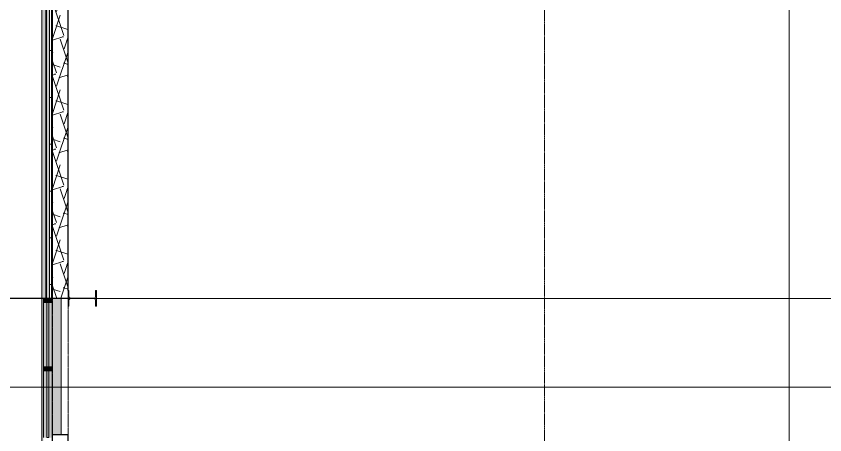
# Model space of a CAD drawing. Header units: inches. Extents: x 25369 to 33161, y -23509 to -20274.
# Drawn here: x 27972.2 to 28386.6, y -22613.1 to -22398.3 of the extents above; entities that cross this region are included whole.
import ezdxf

# ---------------------------------------------------------------- set-up
doc = ezdxf.new("R2010")
doc.units = ezdxf.units.IN
doc.header["$MEASUREMENT"] = 0
doc.linetypes.add('Dash 1_16_', pattern=[0.125, 0.0625, -0.0625])
doc.linetypes.add('Grid Line 1_2_', pattern=[0.875, 0.5, -0.125, 0.125, -0.125])
for name, color, linetype, lineweight in [('A-DETL', 90, 'Continuous', 9), ('A-FLOR', 192, 'Continuous', 9), ('A-GLAZ-CURT', 52, 'Continuous', 9), ('A-GLAZ-CWMG', 51, 'Continuous', 9), ('A-WALL', 113, 'Continuous', 9), ('A-WALL-PATT', 111, 'Continuous', 25), ('Conc', 7, 'Continuous', 9), ('G-ANNO-SYMB', 111, 'Continuous', 9), ('I-WALL', 2, 'Continuous', 9), ('L-SITE-WALL', 31, 'Continuous', 9), ('S-COLS', 52, 'Continuous', 9), ('S-GRID', 1, 'Continuous', 9)]:
    doc.layers.add(name, color=color, linetype=linetype, lineweight=lineweight)

# ---------------------------------------------------------------- blocks, each defined once
blk = doc.blocks.new('Struct_Xcel_Sports Complex_rvt-2-Overall Floor Plan')
at = {"layer": 'L-SITE-WALL', "lineweight": 5}
h = blk.add_hatch(color=254, dxfattribs=at)
h.paths.add_polyline_path([(22059.27, -22727.24), (22059.27, -22688.8), (22058.14, -22688.8), (22058.14, -22727.24), (22058.77, -22727.24)], flags=0)
h.paths.add_polyline_path([(22061.52, -22790.8), (22066.14, -22790.8), (22066.14, -22617.8), (22061.52, -22617.8), (22061.52, -22688.8), (22061.02, -22688.8), (22061.02, -22727.24), (22059.27, -22727.24), (22059.27, -22759.18), (22061.52, -22759.18), (22061.52, -22762.87)], flags=0)
h.paths.add_polyline_path([(22062.14, -22613.05), (22066.14, -22613.05), (22066.14, -22542.93), (22058.33, -22542.93), (22058.33, -22336.55), (22058.14, -22336.55), (22058.14, -22543.18), (22061.52, -22543.18), (22061.52, -22613.05)], flags=0)
h.paths.add_polyline_path([(22061.64, -21725.27), (22066.14, -21725.27), (22066.14, -21723.23), (22062.29, -21723.26), (22061.92, -21725.15), (22061.67, -21725.26)], flags=0)
h.paths.add_polyline_path([(22061.52, -22336.55), (22061.64, -22336.55), (22061.67, -21722.93), (22066.14, -21722.93), (22066.14, -21649.18), (22058.33, -21649.18), (22058.33, -21182.12), (22058.14, -21182.12), (22058.14, -21649.43), (22061.52, -21649.43), (22061.52, -21651.43), (22058.14, -21651.43), (22058.14, -21686.62), (22061.52, -21686.62), (22061.52, -21722.68), (22058.14, -21722.68), (22058.14, -22298.37), (22061.52, -22298.37), (22061.52, -22334.55)], flags=0)
h.paths.add_polyline_path([(22058.64, -22298.3), (22058.46, -22298.3), (22058.46, -21722.99), (22060.04, -21722.99), (22060.04, -22298.3)], flags=0)
h.paths.add_polyline_path([(22061.64, -21182.12), (22061.64, -21143.68), (22058.33, -21143.68), (22058.33, -20899.55), (22058.14, -20899.55), (22058.14, -21143.93), (22061.52, -21143.93), (22061.52, -21182.12)], flags=0)
at = {"layer": 'A-DETL', "linetype": 'Dash 1_16_'}
for p, q in [((22061.64, -22542.93), (22061.64, -22613.05)), ((22069.64, -22547.05), (22069.64, -22613.05))]:
    blk.add_line(p, q, dxfattribs=at)
at = {"layer": 'A-FLOR', "color": 7}
blk.add_line((22066.14, -22613.05), (22066.14, -22542.93), dxfattribs=at)
at = {"layer": 'L-SITE-WALL', "color": 7}
for p, q in [((22058.14, -22543.18), (22058.14, -22336.55)), ((22066.14, -22542.93), (22066.14, -22613.05))]:
    blk.add_line(p, q, dxfattribs=at)
blk = doc.blocks.new('W-Wide Flange-Column - B4_F-1389255-Overall Floor Plan')
at = {"layer": 'S-COLS'}
h = blk.add_hatch(dxfattribs=at)
h.set_pattern_fill('FP_19', color=256, style=0, pattern_type=2)
h.set_pattern_definition([(135, (-16613.926, -22076.89), (-19.00703, -19.00703), []), (135, (-16642.726, -22076.89), (-19.00703, -19.00703), [])])
h.paths.add_polyline_path([(4, 6.82), (4, 7.25), (-4, 7.25), (-4, 6.82), (-0.84, 6.82), (-0.35, 6.61), (-0.14, 6.12), (-0.14, -6.12), (-0.35, -6.61), (-0.84, -6.82), (-4, -6.82), (-4, -7.25), (4, -7.25), (4, -6.82), (0.84, -6.82), (0.35, -6.61), (0.14, -6.12), (0.14, 6.12), (0.35, 6.61), (0.84, 6.82)], flags=0)
at = {"layer": 'S-COLS', "lineweight": 15}
for p, q in [((4, 7.25), (-4, 7.25)), ((-4, 7.25), (-4, 6.82)), ((-4, 6.82), (-0.84, 6.82)), ((-0.14, 6.12), (-0.14, -6.12)), ((0.14, -6.12), (0.14, 6.12)), ((0.84, 6.82), (4, 6.82)), ((4, 6.82), (4, 7.25)), ((-0.84, -6.82), (-4, -6.82)), ((-4, -6.82), (-4, -7.25)), ((-4, -7.25), (4, -7.25)), ((4, -6.82), (0.84, -6.82)), ((4, -7.25), (4, -6.82))]:
    blk.add_line(p, q, dxfattribs=at)
for centre, start, end in [((-0.84, 6.12), 0, 90), ((0.84, 6.12), 90, 180), ((-0.84, -6.12), 270, 0), ((0.84, -6.12), 180, 270)]:
    blk.add_arc(centre, 0.691, start, end, dxfattribs=at)
blk = doc.blocks.new('System Panel - INSULATED LOW-E GLAZING _SEE ELEVATIONS FOR U-FACTOR_ SHGC_ _ LT_-1142345-Overall Floor Plan')
at = {"layer": 'A-GLAZ-CURT', "transparency": 33554649}
blk.add_hatch(color=256, dxfattribs=at).paths.add_polyline_path([(-16.53, 0.25), (16.53, 0.25), (16.53, 1.25), (-16.53, 1.25)], flags=0)
at = {"layer": 'A-GLAZ-CURT'}
for p, q in [((16.53, 1.25), (-16.53, 1.25)), ((-16.53, 1.25), (-16.53, 0.25)), ((-16.53, 0.25), (-16.53, 1.25)), ((16.53, 1.25), (-16.53, 1.25)), ((-16.53, 0.25), (16.53, 0.25)), ((-16.53, 0.25), (16.53, 0.25)), ((16.53, 0.25), (16.53, 1.25)), ((16.53, 1.25), (16.53, 0.25))]:
    blk.add_line(p, q, dxfattribs=at)
blk = doc.blocks.new('Rectangular Mullion - Exterior 2_ x 4_5_-1135311-Overall Floor Plan')
at = {"layer": 'A-GLAZ-CWMG'}
h = blk.add_hatch(color=256, dxfattribs=at)
h.paths.add_polyline_path([(26126.14, -22785.3), (26127.89, -22785.3), (26127.89, -22752.24), (26126.14, -22752.24)], flags=0)
h.paths.add_polyline_path([(26123.89, -22785.3), (26125.14, -22785.3), (26125.14, -22752.24), (26123.39, -22752.24), (26123.39, -22785.3)], flags=0)
blk.add_hatch(color=256, dxfattribs=at).paths.add_polyline_path([(26126.14, -22785.3), (26126.14, -22752.24), (26125.14, -22752.24), (26125.14, -22785.3)], flags=0)
for p, q in [((26123.39, -22752.24), (26123.39, -22785.3)), ((26127.89, -22752.24), (26127.89, -22785.3))]:
    blk.add_line(p, q, dxfattribs=at)
blk = doc.blocks.new('Rectangular Mullion - Exterior 2_ x 4_5_-1142372-Overall Floor Plan')
at = {"layer": 'A-GLAZ-CWMG'}
blk.add_hatch(color=256, dxfattribs=at).paths.add_polyline_path([(-2, -3), (0, -3), (0, 1.5), (-2, 1.5)], flags=0)
at = {"layer": 'A-GLAZ-CWMG', "lineweight": 13}
for p, q in [((0, 1.5), (-2, 1.5)), ((-2, 1.5), (-2, -3)), ((0, -3), (0, 1.5)), ((-2, -3), (0, -3))]:
    blk.add_line(p, q, dxfattribs=at)
blk = doc.blocks.new('System Panel - INSULATED LOW-E GLAZING _SEE ELEVATIONS FOR U-FACTOR_ SHGC_ _ LT_-827454-Overall Floor Plan')
at = {"layer": 'A-GLAZ-CURT', "transparency": 33554649}
blk.add_hatch(color=256, dxfattribs=at).paths.add_polyline_path([(17.09, 0.25), (17.09, 1.25), (-17.09, 1.25), (-17.09, 0.25)], flags=0)
at = {"layer": 'A-GLAZ-CURT'}
for p, q in [((17.09, 1.25), (-17.09, 1.25)), ((-17.09, 1.25), (-17.09, 0.25)), ((-17.09, 0.25), (-17.09, 1.25)), ((17.09, 1.25), (-17.09, 1.25)), ((-17.09, 0.25), (17.09, 0.25)), ((-17.09, 0.25), (17.09, 0.25)), ((17.09, 0.25), (17.09, 1.25)), ((17.09, 1.25), (17.09, 0.25))]:
    blk.add_line(p, q, dxfattribs=at)
blk = doc.blocks.new('Rectangular Mullion - Exterior 2_ x 4_5_-V37-Overall Floor Plan')
at = {"layer": 'A-GLAZ-CWMG'}
h = blk.add_hatch(color=256, dxfattribs=at)
h.paths.add_polyline_path([(22061.52, -22614.43), (22061.52, -22580.24), (22059.77, -22580.24), (22059.77, -22614.43)], flags=0)
h.paths.add_polyline_path([(22057.02, -22614.43), (22058.77, -22614.43), (22058.77, -22580.24), (22057.02, -22580.24)], flags=0)
blk.add_hatch(color=256, dxfattribs=at).paths.add_polyline_path([(22059.77, -22614.43), (22059.77, -22580.24), (22058.77, -22580.24), (22058.77, -22614.43)], flags=0)
for p, q in [((22057.02, -22614.43), (22057.02, -22580.24)), ((22061.52, -22613.05), (22061.52, -22580.24))]:
    blk.add_line(p, q, dxfattribs=at)
blk = doc.blocks.new('Rectangular Mullion - Exterior 2_ x 4_5_-827470-Overall Floor Plan')
at = {"layer": 'A-GLAZ-CWMG'}
blk.add_hatch(color=256, dxfattribs=at).paths.add_polyline_path([(-1, 1.5), (1, 1.5), (1, -3), (-1, -3)], flags=0)
at = {"layer": 'A-GLAZ-CWMG', "lineweight": 13}
for p, q in [((-1, 1.5), (1, 1.5)), ((-1, -3), (-1, 1.5)), ((1, 1.5), (1, -3)), ((1, -3), (-1, -3))]:
    blk.add_line(p, q, dxfattribs=at)

msp = doc.modelspace()

# ---------------------------------------------------------------- hatches: boundary and pattern name
at = {"layer": 'A-WALL', "lineweight": 5}
for points in [[(27987.77, -22542.93), (27987.77, -22336.55), (27987.45, -22336.55), (27987.45, -22542.93)], [(27987.77, -22542.93), (27989.27, -22542.93), (27989.27, -22336.55), (27987.77, -22336.55), (27987.77, -22414.26)], [(27990.77, -22542.93), (27990.77, -22336.55), (27990.27, -22336.55), (27990.27, -22542.93)]]:
    msp.add_hatch(color=256, dxfattribs=at).paths.add_polyline_path(points, flags=0)
at = {"layer": 'A-WALL-PATT', "lineweight": 9}
h = msp.add_hatch(dxfattribs=at)
h.set_pattern_fill('FP_18', color=256, style=0, pattern_type=2)
h.set_pattern_definition([(0, (5929.126, 0), (0, 24), []), (90, (5929.126, 0), (-24, 1e-15), [])])
h.paths.add_polyline_path([(27990.27, -22542.93), (27990.27, -22336.55), (27989.27, -22336.55), (27989.27, -22542.93)], flags=0)
h = msp.add_hatch(dxfattribs=at)
h.set_pattern_fill('FP_16', color=256, style=0, pattern_type=2)
h.set_pattern_definition([(161.57, (5930.086, 0.96), (-7.6802237, -0.0009796), [0, -54.643, 6.067, 0]), (18.43, (5928.166, 0.96), (-7.6802237, 0.0009796), [0, -54.643, 6.067, 0]), (108.43, (5930.086, 0.96), (3.8382953, -19.20136532), [18.211, -42.499]), (71.57, (5928.166, 0.96), (3.8382953, 19.20136532), [18.211, -42.499])])
h.paths.add_polyline_path([(27998.77, -22542.93), (27998.77, -22336.55), (27990.77, -22336.55), (27990.77, -22542.93)], flags=0)
at = {"layer": 'L-SITE-WALL', "lineweight": 5}
msp.add_hatch(color=256, dxfattribs=at).paths.add_polyline_path([(27985.27, -22798.8), (27986.14, -22798.8), (27986.14, -22759.18), (27986.64, -22759.18), (27986.64, -22727.24), (27987.27, -22727.24), (27987.27, -22688.8), (27986.14, -22688.8), (27986.14, -22543.18), (27987.27, -22543.18), (27987.27, -22336.55), (27986.14, -22336.55), (27986.14, -22298.37), (27987.27, -22298.37), (27987.27, -21722.68), (27986.14, -21722.68), (27986.14, -21686.62), (27987.27, -21686.62), (27987.27, -21651.43), (27986.14, -21651.43), (27986.14, -21649.43), (27987.27, -21649.43), (27987.27, -21182.12), (27986.14, -21182.12), (27986.14, -21143.93), (27987.27, -21143.93), (27987.27, -20891.55), (27985.27, -20891.55), (27985.27, -22795.43)], flags=0)

# ---------------------------------------------------------------- linework, layer by layer
at = {"layer": 'A-WALL', "lineweight": 25}
for p, q in [((27987.45, -22336.55), (27987.45, -22542.93)), ((27998.77, -22539.05), (27998.77, -22336.55)), ((27987.45, -22542.93), (27998.77, -22542.93))]:
    msp.add_line(p, q, dxfattribs=at)
at = {"layer": 'A-WALL'}
for p, q in [((27987.77, -22336.55), (27987.77, -22542.93)), ((27989.27, -22336.55), (27989.27, -22542.93)), ((27990.27, -22336.55), (27990.27, -22542.93)), ((27990.77, -22336.55), (27990.77, -22542.93))]:
    msp.add_line(p, q, dxfattribs=at)
at = {"layer": 'Conc'}
msp.add_line((27912.36, -22542.93), (27987.27, -22542.93), dxfattribs=at)
at = {"layer": 'G-ANNO-SYMB'}
for p, q in [((28368.3, -20694.34), (28368.3, -22908.84)), ((32512.73, -22588.63), (27922.79, -22588.63))]:
    msp.add_line(p, q, dxfattribs=at)
at = {"layer": 'I-WALL', "lineweight": 25}
for p, q in [((27998.77, -22613.05), (27990.64, -22613.05)), ((27990.64, -22613.05), (27990.64, -22617.8)), ((27998.77, -22617.8), (27998.77, -22613.05))]:
    msp.add_line(p, q, dxfattribs=at)
at = {"layer": 'L-SITE-WALL'}
for p, q in [((27985.27, -22800.8), (27985.27, -20889.55)), ((27987.27, -22336.55), (27987.27, -22543.18))]:
    msp.add_line(p, q, dxfattribs=at)
at = {"layer": 'S-GRID', "linetype": 'Grid Line 1_2_'}
for p, q in [((27998.77, -23155.1), (27998.77, -20370)), ((28243.02, -23155.1), (28243.02, -20370)), ((27990.77, -22996.34), (27990.77, -20466)), ((32356.47, -22543.05), (27400.49, -22543.05)), ((32648.19, -22543.05), (27719.33, -22543.05))]:
    msp.add_line(p, q, dxfattribs=at)

# ---------------------------------------------------------------- block references
at = {"lineweight": 5}
msp.add_blockref('Struct_Xcel_Sports Complex_rvt-2-Overall Floor Plan', (5929.13, 0), dxfattribs=at)
at = {"layer": 'A-GLAZ-CURT', "rotation": 270.0000000000001}
for name, p in [('System Panel - INSULATED LOW-E GLAZING _SEE ELEVATIONS FOR U-FACTOR_ SHGC_ _ LT_-1142345-Overall Floor Plan', (27987.64, -22561.71)), ('System Panel - INSULATED LOW-E GLAZING _SEE ELEVATIONS FOR U-FACTOR_ SHGC_ _ LT_-827454-Overall Floor Plan', (27987.64, -22597.33))]:
    msp.add_blockref(name, p, dxfattribs=at)
at = {"layer": 'A-GLAZ-CWMG'}
for name, p, rotation in [('Rectangular Mullion - Exterior 2_ x 4_5_-1142372-Overall Floor Plan', (27987.64, -22543.18), 90.00000000000006), ('Rectangular Mullion - Exterior 2_ x 4_5_-1135311-Overall Floor Plan', (54114.03, -45330.48), 180)]:
    msp.add_blockref(name, p, dxfattribs=dict(at, rotation=rotation))
at = {"layer": 'A-GLAZ-CWMG', "extrusion": (0, 0, -1), "rotation": 269.9999999999999}
msp.add_blockref('Rectangular Mullion - Exterior 2_ x 4_5_-827470-Overall Floor Plan', (-27987.64, -22579.24), dxfattribs=at)
at = {"layer": 'A-GLAZ-CWMG'}
msp.add_blockref('Rectangular Mullion - Exterior 2_ x 4_5_-V37-Overall Floor Plan', (5929.13, 0), dxfattribs=at)
at = {"layer": 'S-COLS', "rotation": 269.9999999999997}
msp.add_blockref('W-Wide Flange-Column - B4_F-1389255-Overall Floor Plan', (28006.02, -22543.05), dxfattribs=at)

doc.saveas('drawing.dxf')
